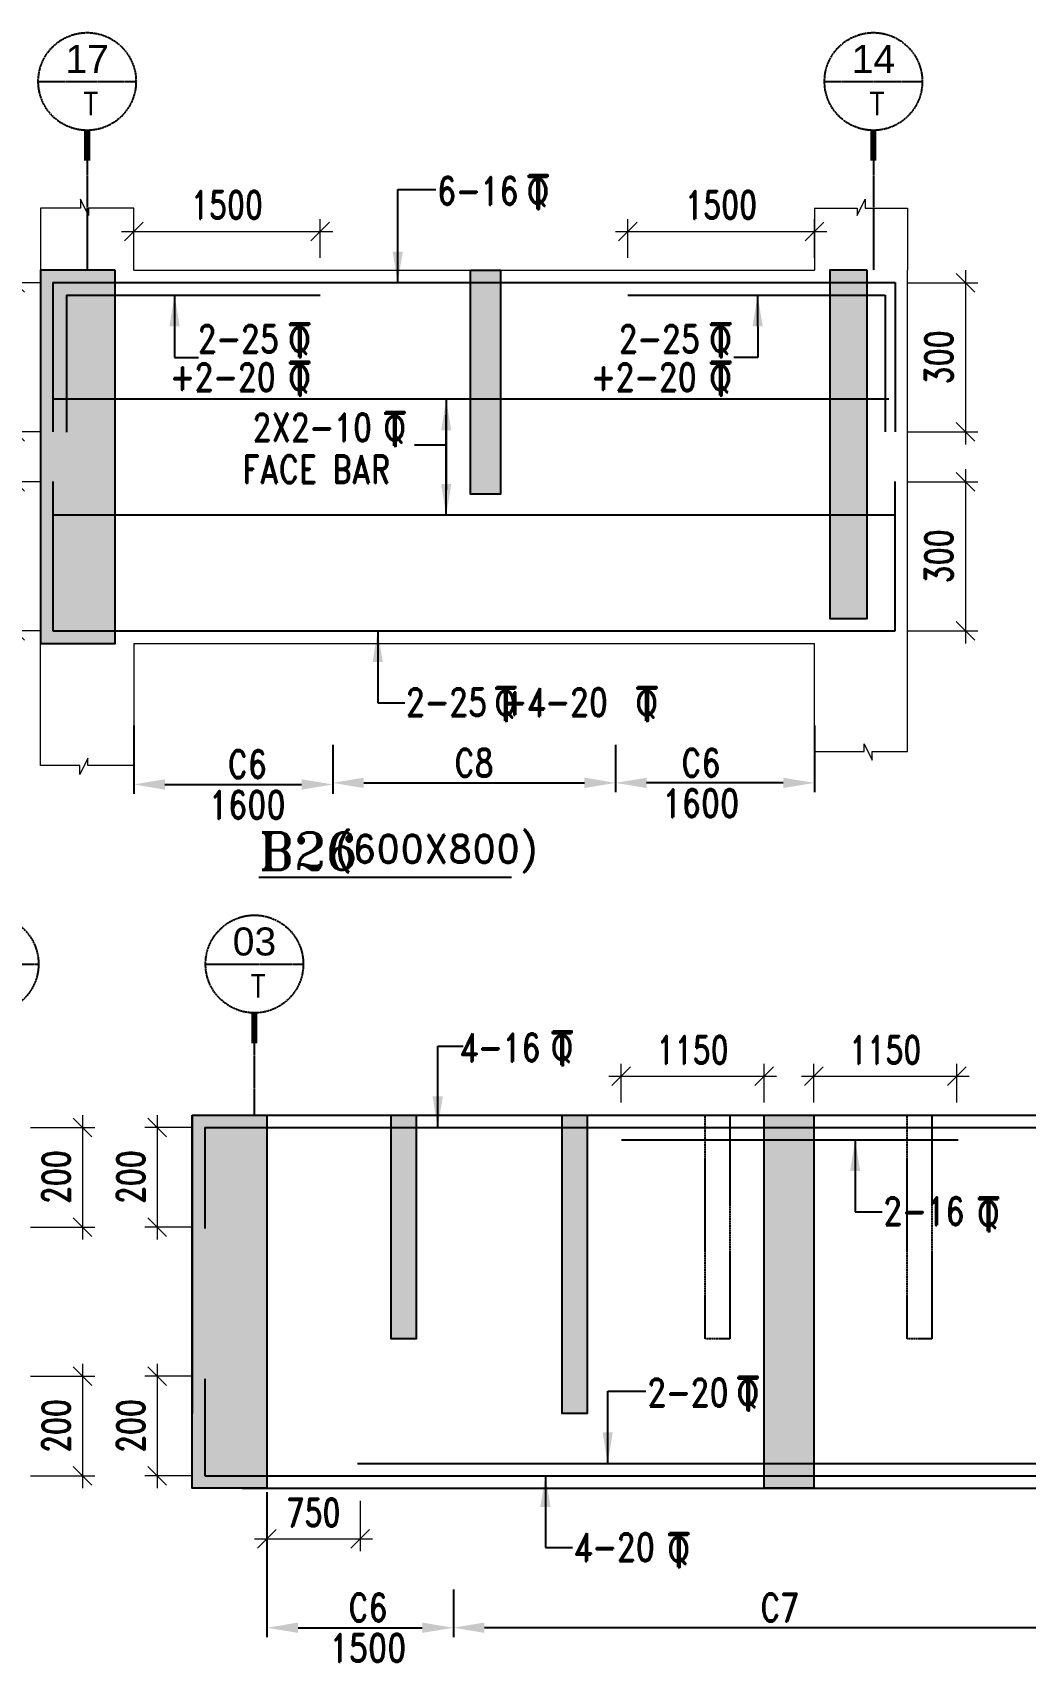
# Model space of a CAD drawing. Header units: millimetres. Extents: x 2061841 to 105821645, y -77612 to 48520811.
# Drawn here: x 2673720 to 2681706, y 15171 to 28305 of the extents above; entities that cross this region are included whole.
import ezdxf
from ezdxf.enums import TextEntityAlignment as Align

# ---------------------------------------------------------------- set-up
doc = ezdxf.new("R2010")
doc.units = ezdxf.units.MM
doc.header["$LTSCALE"] = 10
doc.header["$MEASUREMENT"] = 0
for name, pattern in [('$0$HIDDEN', [0.375, 0.25, -0.125]), ('BASEMENT COLUMN SETTING OUT-PART 2_R4$0$CENTER', [2, 1.25, -0.25, 0.25, -0.25]), ('CENTER', [2, 1.25, -0.25, 0.25, -0.25])]:
    doc.linetypes.add(name, pattern=pattern)
for name, color, linetype in [('A-Grid-Tower', 8, 'CENTER'), ('BASEMENT COLUMN SETTING OUT-PART 2_R4$0$A-GRID-MAIN', 2, 'BASEMENT COLUMN SETTING OUT-PART 2_R4$0$CENTER'), ('BEAM', 4, 'Continuous'), ('BEAM HATCH', 252, 'Continuous'), ('LEADER', 3, 'Continuous'), ('REIN', 1, 'Continuous'), ('SHEET', 7, 'Continuous'), ('VIN_BEAM', 4, 'Continuous')]:
    doc.layers.add(name, color=color, linetype=linetype)
doc.layers.add('TEXT', color=2, linetype='Continuous', lineweight=25)
doc.layers.add('VIN_SLAB DIMENSION', color=3, linetype='Continuous', lineweight=13)
doc.styles.add('200', font='romand.shx', dxfattribs={"width": 0.8, "height": 225})
doc.styles.add('BASEMENT COLUMN SETTING OUT-PART 2_R4$0$MAS-TXTL', font='arial.ttf', dxfattribs={"height": 200})
doc.styles.add('BASEMENT COLUMN SETTING OUT-PART 2_R4$0$MAS-TXTS', font='romans.shx', dxfattribs={"width": 0.8, "height": 180})
doc.styles.add('PK', font='romand.shx', dxfattribs={"width": 0.7, "height": 225})
doc.styles.add('PRP 100', font='romand.shx', dxfattribs={"width": 0.75})
doc.styles.add('RD', font='romand.shx', dxfattribs={"width": 0.9, "height": 225})
doc.styles.add('ROMAND', font='romand', dxfattribs={"height": 200})
doc.styles.add('RT', font='romant.shx', dxfattribs={"height": 250})
doc.dimstyles.new('dim', dxfattribs={"dimtxt": 225, "dimasz": 150, "dimexe": 100, "dimexo": 100, "dimgap": 100, "dimtad": 1, "dimdec": 0, "dimlfac": -1, "dimrnd": 5, "dimdsep": 46, "dimtxsty": 'PRP 100', "dimblk": 'OBLIQUE', "dimcen": 1.5, "dimdle": 100, "dimclrd": 3, "dimclre": 3, "dimclrt": 2, "dimadec": 0, "dimazin": 0, "dimtfac": 1, "dimtdec": 0, "dimtix": 1, "dimtmove": 0, "dimatfit": 3, "dimldrblk": 'OBLIQUE', "dimfxl": 200, "dimlwd": -1, "dimlwe": -1, "dimarcsym": 0})
doc.dimstyles.new('GR', dxfattribs={"dimtxt": 225, "dimasz": 100, "dimexe": 50, "dimexo": 50, "dimgap": 40, "dimtad": 1, "dimdec": 0, "dimzin": 0, "dimdsep": 46, "dimtxsty": 'RD', "dimblk1": 'OBLIQUE', "dimblk2": 'OBLIQUE', "dimsah": 1, "dimcen": 0, "dimdle": 100, "dimclrd": 3, "dimclre": 3, "dimclrt": 2, "dimadec": 0, "dimazin": 0, "dimtfac": 1, "dimtdec": 0, "dimtix": 1, "dimtmove": 0, "dimatfit": 3, "dimfxl": 1, "dimtolj": 1, "dimtzin": 0, "dimarcsym": 0})
doc.dimstyles.new('GR2', dxfattribs={"dimtxt": 225, "dimasz": 100, "dimexe": 75, "dimexo": 75, "dimgap": 50, "dimtad": 1, "dimdec": 0, "dimdsep": 46, "dimtxsty": '200', "dimblk1": 'OBLIQUE', "dimblk2": 'OBLIQUE', "dimsah": 1, "dimcen": 50, "dimdle": 75, "dimclrd": 3, "dimclre": 3, "dimclrt": 2, "dimadec": 0, "dimazin": 0, "dimtfac": 1, "dimtdec": 0, "dimtix": 1, "dimtmove": 0, "dimatfit": 3, "dimldrblk": 'OBLIQUE', "dimfxl": 1, "dimtolj": 1, "dimtzin": 0, "dimarcsym": 0})

# ---------------------------------------------------------------- blocks, each defined once
blk = doc.blocks.new('_Oblique')
at = {"color": 0, "linetype": 'ByBlock', "lineweight": -2}
blk.add_line((-0.5, -0.5), (0.5, 0.5), dxfattribs=at)
blk = doc.blocks.new('*D2192')
at = {"layer": 'Defpoints', "color": 0, "transparency": 16777216}
for p in [(2676034, 26707), (2674534, 26395, 0), (2676034, 26395, 0)]:
    blk.add_point(p, dxfattribs=at)
at = {"layer": 'VIN_SLAB DIMENSION', "color": 3, "transparency": 16777216}
for p, q in [((2674534, 26495), (2674534, 26807)), ((2676034, 26495), (2676034, 26807)), ((2674434, 26707), (2676134, 26707))]:
    blk.add_line(p, q, dxfattribs=at)
at = {"layer": 'VIN_SLAB DIMENSION', "color": 3, "transparency": 16777216, "xscale": 150, "yscale": 150, "zscale": 150, "rotation": 180}
blk.add_blockref('_Oblique', (2674534, 26707), dxfattribs=at)
at = {"layer": 'VIN_SLAB DIMENSION', "color": 3, "transparency": 16777216, "xscale": 150, "yscale": 150, "zscale": 150}
blk.add_blockref('_Oblique', (2676034, 26707), dxfattribs=at)
at = {"layer": 'VIN_SLAB DIMENSION', "color": 2, "transparency": 16777216, "insert": (2675284, 26920), "char_height": 225, "attachment_point": 5, "style": 'PRP 100'}
blk.add_mtext('1500', dxfattribs=at)
blk = doc.blocks.new('OBLIQUE')
blk = doc.blocks.new('A$C33BE299A')
at = {"layer": 'SHEET', "color": 4, "style": 'ROMAND'}
for s, height, p in [('T', 170, (-16.2, 0)), ('Q', 125, (-14.4, 26.9))]:
    blk.add_text(s, height=height, dxfattribs=at).set_placement(p)
blk = doc.blocks.new('*D2193')
at = {"layer": 'Defpoints', "color": 0, "transparency": 16777216}
for p in [(2680009, 26707), (2678509, 26395, 0), (2680009, 26395, 0)]:
    blk.add_point(p, dxfattribs=at)
at = {"layer": 'VIN_SLAB DIMENSION', "color": 3, "transparency": 16777216}
for p, q in [((2678509, 26495), (2678509, 26807)), ((2680009, 26495), (2680009, 26807)), ((2678409, 26707), (2680109, 26707))]:
    blk.add_line(p, q, dxfattribs=at)
at = {"layer": 'VIN_SLAB DIMENSION', "color": 3, "transparency": 16777216, "xscale": 150, "yscale": 150, "zscale": 150, "rotation": 180}
blk.add_blockref('_Oblique', (2678509, 26707), dxfattribs=at)
at = {"layer": 'VIN_SLAB DIMENSION', "color": 3, "transparency": 16777216, "xscale": 150, "yscale": 150, "zscale": 150}
blk.add_blockref('_Oblique', (2680009, 26707), dxfattribs=at)
at = {"layer": 'VIN_SLAB DIMENSION', "color": 2, "transparency": 16777216, "insert": (2679259, 26920), "char_height": 225, "attachment_point": 5, "style": 'PRP 100'}
blk.add_mtext('1500', dxfattribs=at)
blk = doc.blocks.new('*D2043')
at = {"layer": 'BEAM', "color": 3, "lineweight": -2, "transparency": 16777216}
for p, q in [((2674534, 22735), (2674534, 22186)), ((2676134, 22580), (2676134, 22186)), ((2674784, 22261), (2675884, 22261))]:
    blk.add_line(p, q, dxfattribs=at)
at = {"layer": 'BEAM', "color": 3, "transparency": 16777216}
for points in [[(2674784, 22303), (2674784, 22219), (2674534, 22261)], [(2675884, 22303), (2675884, 22219), (2676134, 22261)]]:
    blk.add_solid(points, dxfattribs=at)
at = {"layer": 'Defpoints', "color": 0, "transparency": 16777216}
for p in [(2674534, 22810, 0), (2676134, 22655, 0), (2676134, 22261)]:
    blk.add_point(p, dxfattribs=at)
at = {"layer": 'BEAM', "color": 2, "transparency": 16777216, "char_height": 225, "attachment_point": 5, "style": '200'}
for s, insert in [('\\A1;C6', (2675447, 22423)), ('\\A1;1600', (2675447, 22098))]:
    blk.add_mtext(s, dxfattribs=dict(at, insert=insert))
blk = doc.blocks.new('*D2044')
at = {"layer": 'BEAM', "color": 3, "lineweight": -2, "transparency": 16777216}
for p, q in [((2680009, 22735), (2680009, 22199)), ((2678409, 22580), (2678409, 22199)), ((2679759, 22274), (2678659, 22274))]:
    blk.add_line(p, q, dxfattribs=at)
at = {"layer": 'BEAM', "color": 3, "transparency": 16777216}
for points in [[(2678659, 22315), (2678659, 22232), (2678409, 22274)], [(2679759, 22315), (2679759, 22232), (2680009, 22274)]]:
    blk.add_solid(points, dxfattribs=at)
at = {"layer": 'Defpoints', "color": 0, "transparency": 16777216}
for p in [(2680009, 22810, 0), (2678409, 22655, 0), (2678409, 22274)]:
    blk.add_point(p, dxfattribs=at)
at = {"layer": 'BEAM', "color": 2, "transparency": 16777216, "char_height": 225, "attachment_point": 5, "style": '200'}
for s, insert in [('\\A1;C6', (2679096, 22436)), ('\\A1;1600', (2679096, 22111))]:
    blk.add_mtext(s, dxfattribs=dict(at, insert=insert))
blk = doc.blocks.new('*D2045')
at = {"layer": 'BEAM', "color": 3, "lineweight": -2, "transparency": 16777216}
for p, q in [((2676134, 22505), (2676134, 22199)), ((2678409, 22580), (2678409, 22199)), ((2676384, 22274), (2678159, 22274))]:
    blk.add_line(p, q, dxfattribs=at)
at = {"layer": 'BEAM', "color": 3, "transparency": 16777216}
for points in [[(2676384, 22316), (2676384, 22232), (2676134, 22274)], [(2678159, 22316), (2678159, 22232), (2678409, 22274)]]:
    blk.add_solid(points, dxfattribs=at)
at = {"layer": 'Defpoints', "color": 0, "transparency": 16777216}
for p in [(2678409, 22655, 14), (2676134, 22580), (2678409, 22274)]:
    blk.add_point(p, dxfattribs=at)
at = {"layer": 'BEAM', "color": 2, "transparency": 16777216, "insert": (2677271, 22436), "char_height": 225, "attachment_point": 5, "style": '200'}
blk.add_mtext('\\A1;C8', dxfattribs=at)
blk = doc.blocks.new('*D2063')
at = {"layer": 'Defpoints', "color": 0, "transparency": 16777216}
for p in [(2679605, 19915), (2678455, 19603, 0), (2679605, 19603, 0)]:
    blk.add_point(p, dxfattribs=at)
at = {"layer": 'VIN_SLAB DIMENSION', "color": 3, "transparency": 16777216}
for p, q in [((2678455, 19703), (2678455, 20015)), ((2679605, 19703), (2679605, 20015)), ((2678355, 19915), (2679705, 19915))]:
    blk.add_line(p, q, dxfattribs=at)
at = {"layer": 'VIN_SLAB DIMENSION', "color": 3, "transparency": 16777216, "xscale": 150, "yscale": 150, "zscale": 150, "rotation": 180}
blk.add_blockref('_Oblique', (2678455, 19915), dxfattribs=at)
at = {"layer": 'VIN_SLAB DIMENSION', "color": 3, "transparency": 16777216, "xscale": 150, "yscale": 150, "zscale": 150}
blk.add_blockref('_Oblique', (2679605, 19915), dxfattribs=at)
at = {"layer": 'VIN_SLAB DIMENSION', "color": 2, "transparency": 16777216, "insert": (2679030, 20127), "char_height": 225, "attachment_point": 5, "style": 'PRP 100'}
blk.add_mtext('1150', dxfattribs=at)
blk = doc.blocks.new('*D2064')
at = {"layer": 'Defpoints', "color": 0, "transparency": 16777216}
for p in [(2681155, 19915), (2680005, 19603, 0), (2681155, 19603, 0)]:
    blk.add_point(p, dxfattribs=at)
at = {"layer": 'VIN_SLAB DIMENSION', "color": 3, "transparency": 16777216}
for p, q in [((2680005, 19703), (2680005, 20015)), ((2681155, 19703), (2681155, 20015)), ((2679905, 19915), (2681255, 19915))]:
    blk.add_line(p, q, dxfattribs=at)
at = {"layer": 'VIN_SLAB DIMENSION', "color": 3, "transparency": 16777216, "xscale": 150, "yscale": 150, "zscale": 150, "rotation": 180}
blk.add_blockref('_Oblique', (2680005, 19915), dxfattribs=at)
at = {"layer": 'VIN_SLAB DIMENSION', "color": 3, "transparency": 16777216, "xscale": 150, "yscale": 150, "zscale": 150}
blk.add_blockref('_Oblique', (2681155, 19915), dxfattribs=at)
at = {"layer": 'VIN_SLAB DIMENSION', "color": 2, "transparency": 16777216, "insert": (2680580, 20127), "char_height": 225, "attachment_point": 5, "style": 'PRP 100'}
blk.add_mtext('1150', dxfattribs=at)
blk = doc.blocks.new('*D2065')
at = {"layer": 'BEAM', "color": 3, "lineweight": -2, "transparency": 16777216}
for p, q in [((2675605, 16572), (2675605, 15406)), ((2677105, 15788), (2677105, 15406)), ((2675855, 15481), (2676855, 15481))]:
    blk.add_line(p, q, dxfattribs=at)
at = {"layer": 'BEAM', "color": 3, "transparency": 16777216}
for points in [[(2675855, 15523), (2675855, 15440), (2675605, 15481)], [(2676855, 15523), (2676855, 15440), (2677105, 15481)]]:
    blk.add_solid(points, dxfattribs=at)
at = {"layer": 'Defpoints', "color": 0, "transparency": 16777216}
for p in [(2675605, 16647, 0), (2677105, 15863, 0), (2677105, 15481)]:
    blk.add_point(p, dxfattribs=at)
at = {"layer": 'BEAM', "color": 2, "transparency": 16777216, "char_height": 225, "attachment_point": 5, "style": '200'}
for s, insert in [('\\A1;C6', (2676418, 15644)), ('\\A1;1500', (2676418, 15319))]:
    blk.add_mtext(s, dxfattribs=dict(at, insert=insert))
blk = doc.blocks.new('*D2067')
at = {"layer": 'BEAM', "color": 3, "lineweight": -2, "transparency": 16777216}
for p, q in [((2682358, 15788), (2682358, 15407)), ((2677105, 15713), (2677105, 15407)), ((2677355, 15482), (2682108, 15482))]:
    blk.add_line(p, q, dxfattribs=at)
at = {"layer": 'BEAM', "color": 3, "transparency": 16777216}
for points in [[(2677355, 15523), (2677355, 15440), (2677105, 15482)], [(2682108, 15523), (2682108, 15440), (2682358, 15482)]]:
    blk.add_solid(points, dxfattribs=at)
at = {"layer": 'Defpoints', "color": 0, "transparency": 16777216}
for p in [(2677105, 15788), (2682358, 15863, 14), (2682358, 15482)]:
    blk.add_point(p, dxfattribs=at)
at = {"layer": 'BEAM', "color": 2, "transparency": 16777216, "insert": (2679731, 15644), "char_height": 225, "attachment_point": 5, "style": '200'}
blk.add_mtext('\\A1;C7', dxfattribs=at)
blk = doc.blocks.new('*D2008')
at = {"layer": 'Defpoints', "color": 0, "transparency": 16777216}
for p in [(2675605, 16603), (2676355, 16603), (2676355, 16196)]:
    blk.add_point(p, dxfattribs=at)
at = {"layer": 'VIN_SLAB DIMENSION', "color": 3, "transparency": 16777216}
for p, q in [((2675605, 16503), (2675605, 16096)), ((2676355, 16503), (2676355, 16096)), ((2675505, 16196), (2676455, 16196))]:
    blk.add_line(p, q, dxfattribs=at)
at = {"layer": 'VIN_SLAB DIMENSION', "color": 3, "transparency": 16777216, "xscale": 150, "yscale": 150, "zscale": 150, "rotation": 180}
blk.add_blockref('_Oblique', (2675605, 16196), dxfattribs=at)
at = {"layer": 'VIN_SLAB DIMENSION', "color": 3, "transparency": 16777216, "xscale": 150, "yscale": 150, "zscale": 150}
blk.add_blockref('_Oblique', (2676355, 16196), dxfattribs=at)
at = {"layer": 'VIN_SLAB DIMENSION', "color": 2, "transparency": 16777216, "insert": (2675980, 16408), "char_height": 225, "attachment_point": 5, "style": 'PRP 100'}
blk.add_mtext('750', dxfattribs=at)
blk = doc.blocks.new('BASEMENT COLUMN SETTING OUT-PART 2_R4$0$GRID TARGET1')
blk.add_wipeout([(393, -655), (392, -641), (392, -628), (390, -614), (389, -600), (387, -587), (384, -573), (381, -560), (377, -547), (373, -534), (369, -521), (364, -508), (359, -495), (353, -483), (347, -471), (340, -459), (333, -447), (325, -435), (318, -424), (309, -413), (301, -403), (292, -392), (282, -382), (273, -373), (263, -363), (252, -354), (242, -346), (231, -337), (220, -330), (208, -322), (196, -315), (184, -308), (172, -302), (160, -296), (147, -291), (134, -286), (121, -282), (108, -278), (95, -274), (82, -271), (68, -268), (55, -266), (41, -265), (27, -263), (14, -263), (0, -262), (-14, -263), (-27, -263), (-41, -265), (-55, -266), (-68, -268), (-82, -271), (-95, -274), (-108, -278), (-121, -282), (-134, -286), (-147, -291), (-160, -296), (-172, -302), (-184, -308), (-196, -315), (-208, -322), (-220, -330), (-231, -337), (-242, -346), (-252, -354), (-263, -363), (-273, -373), (-282, -382), (-292, -392), (-301, -403), (-309, -413), (-318, -424), (-325, -435), (-333, -447), (-340, -459), (-347, -471), (-353, -483), (-359, -495), (-364, -508), (-369, -521), (-373, -534), (-377, -547), (-381, -560), (-384, -573), (-387, -587), (-389, -600), (-390, -614), (-392, -628), (-392, -641), (-393, -655), (-392, -669), (-392, -682), (-390, -696), (-389, -710), (-387, -723), (-384, -737), (-381, -750), (-377, -763), (-373, -776), (-369, -789), (-364, -802), (-359, -815), (-353, -827), (-347, -839), (-340, -851), (-333, -863), (-325, -875), (-318, -886), (-309, -897), (-301, -907), (-292, -918), (-282, -928), (-273, -937), (-263, -947), (-252, -956), (-242, -964), (-231, -973), (-220, -981), (-208, -988), (-196, -995), (-184, -1002), (-172, -1008), (-160, -1014), (-147, -1019), (-134, -1024), (-121, -1028), (-108, -1032), (-95, -1036), (-82, -1039), (-68, -1042), (-55, -1044), (-41, -1046), (-27, -1047), (-14, -1047), (0, -1048), (14, -1047), (27, -1047), (41, -1046), (55, -1044), (68, -1042), (82, -1039), (95, -1036), (108, -1032), (121, -1028), (134, -1024), (147, -1019), (160, -1014), (172, -1008), (184, -1002), (196, -995), (208, -988), (220, -981), (231, -973), (242, -964), (252, -956), (263, -947), (273, -937), (282, -928), (292, -918), (301, -907), (309, -897), (318, -886), (325, -875), (333, -863), (340, -851), (347, -839), (353, -827), (359, -815), (364, -802), (369, -789), (373, -776), (377, -763), (381, -750), (384, -737), (387, -723), (389, -710), (390, -696), (392, -682), (392, -669)])
blk.add_line((-393, -655), (393, -655))
at = {"const_width": 48.8}
blk.add_lwpolyline([(0, -1048), (0, -1292)], dxfattribs=at)
blk.add_circle((0, -655), 393)
for tag, height, style, p in [('AS', 225, 'BASEMENT COLUMN SETTING OUT-PART 2_R4$0$MAS-TXTL', (0, -586)), ('REF', 180, 'BASEMENT COLUMN SETTING OUT-PART 2_R4$0$MAS-TXTS', (29, -925))]:
    blk.add_attdef(tag, text='', height=height, dxfattribs=dict(style=style)).set_placement(p, align=Align.CENTER)
blk = doc.blocks.new('*D1406')
at = {"layer": 'Defpoints', "color": 0, "transparency": 16777216}
for p in [(2673883, 26295), (2673581, 25095), (2673883, 25095)]:
    blk.add_point(p, dxfattribs=at)
at = {"layer": 'VIN_SLAB DIMENSION', "color": 3, "transparency": 16777216}
for p, q in [((2673783, 26295), (2673481, 26295)), ((2673581, 26395), (2673581, 24995)), ((2673783, 25095), (2673481, 25095))]:
    blk.add_line(p, q, dxfattribs=at)
at = {"layer": 'VIN_SLAB DIMENSION', "color": 3, "transparency": 16777216, "xscale": 150, "yscale": 150, "zscale": 150}
for p, rotation in [((2673581, 26295), 90), ((2673581, 25095), 270)]:
    blk.add_blockref('_Oblique', p, dxfattribs=dict(at, rotation=rotation))
at = {"layer": 'VIN_SLAB DIMENSION', "color": 2, "transparency": 16777216, "insert": (2673369, 25695), "char_height": 225, "attachment_point": 5, "rotation": 90, "style": 'PRP 100'}
blk.add_mtext('300', dxfattribs=at)
blk = doc.blocks.new('*D1407')
at = {"layer": 'Defpoints', "color": 0, "transparency": 16777216}
for p in [(2673883, 24695), (2673581, 23495), (2673883, 23495)]:
    blk.add_point(p, dxfattribs=at)
at = {"layer": 'VIN_SLAB DIMENSION', "color": 3, "transparency": 16777216}
for p, q in [((2673783, 24695), (2673481, 24695)), ((2673581, 24795), (2673581, 23395)), ((2673783, 23495), (2673481, 23495))]:
    blk.add_line(p, q, dxfattribs=at)
at = {"layer": 'VIN_SLAB DIMENSION', "color": 3, "transparency": 16777216, "xscale": 150, "yscale": 150, "zscale": 150}
for p, rotation in [((2673581, 24695), 90), ((2673581, 23495), 270)]:
    blk.add_blockref('_Oblique', p, dxfattribs=dict(at, rotation=rotation))
at = {"layer": 'VIN_SLAB DIMENSION', "color": 2, "transparency": 16777216, "insert": (2673369, 24095), "char_height": 225, "attachment_point": 5, "rotation": 90, "style": 'PRP 100'}
blk.add_mtext('300', dxfattribs=at)
blk = doc.blocks.new('*D1408')
at = {"layer": 'Defpoints', "color": 0, "transparency": 16777216}
for p in [(2680658, 26295), (2680658, 25095), (2681224, 25095)]:
    blk.add_point(p, dxfattribs=at)
at = {"layer": 'VIN_SLAB DIMENSION', "color": 3, "transparency": 16777216}
for p, q in [((2680758, 26295), (2681324, 26295)), ((2681224, 26395), (2681224, 24995)), ((2680758, 25095), (2681324, 25095))]:
    blk.add_line(p, q, dxfattribs=at)
at = {"layer": 'VIN_SLAB DIMENSION', "color": 3, "transparency": 16777216, "xscale": 150, "yscale": 150, "zscale": 150}
for p, rotation in [((2681224, 26295), 90), ((2681224, 25095), 270)]:
    blk.add_blockref('_Oblique', p, dxfattribs=dict(at, rotation=rotation))
at = {"layer": 'VIN_SLAB DIMENSION', "color": 2, "transparency": 16777216, "insert": (2681011, 25695), "char_height": 225, "attachment_point": 5, "rotation": 90, "style": 'PRP 100'}
blk.add_mtext('300', dxfattribs=at)
blk = doc.blocks.new('*D1409')
at = {"layer": 'Defpoints', "color": 0, "transparency": 16777216}
for p in [(2680658, 24695), (2680658, 23495), (2681224, 23495)]:
    blk.add_point(p, dxfattribs=at)
at = {"layer": 'VIN_SLAB DIMENSION', "color": 3, "transparency": 16777216}
for p, q in [((2680758, 24695), (2681324, 24695)), ((2681224, 24795), (2681224, 23395)), ((2680758, 23495), (2681324, 23495))]:
    blk.add_line(p, q, dxfattribs=at)
at = {"layer": 'VIN_SLAB DIMENSION', "color": 3, "transparency": 16777216, "xscale": 150, "yscale": 150, "zscale": 150}
for p, rotation in [((2681224, 24695), 90), ((2681224, 23495), 270)]:
    blk.add_blockref('_Oblique', p, dxfattribs=dict(at, rotation=rotation))
at = {"layer": 'VIN_SLAB DIMENSION', "color": 2, "transparency": 16777216, "insert": (2681011, 24095), "char_height": 225, "attachment_point": 5, "rotation": 90, "style": 'PRP 100'}
blk.add_mtext('300', dxfattribs=at)
blk = doc.blocks.new('*D1428')
at = {"layer": 'Defpoints', "color": 0, "transparency": 16777216}
for p in [(2673604, 19503, 52), (2673604, 18703, 51), (2674121, 18703)]:
    blk.add_point(p, dxfattribs=at)
at = {"layer": 'VIN_SLAB DIMENSION', "color": 3, "transparency": 16777216}
for p, q in [((2674121, 19603), (2674121, 18603)), ((2673704, 19503), (2674221, 19503)), ((2673704, 18703), (2674221, 18703))]:
    blk.add_line(p, q, dxfattribs=at)
at = {"layer": 'VIN_SLAB DIMENSION', "color": 3, "transparency": 16777216, "xscale": 150, "yscale": 150, "zscale": 150}
for p, rotation in [((2674121, 19503), 90), ((2674121, 18703), 270)]:
    blk.add_blockref('_Oblique', p, dxfattribs=dict(at, rotation=rotation))
at = {"layer": 'VIN_SLAB DIMENSION', "color": 2, "transparency": 16777216, "insert": (2673909, 19103), "char_height": 225, "attachment_point": 5, "rotation": 90, "style": 'PRP 100'}
blk.add_mtext('200', dxfattribs=at)
blk = doc.blocks.new('*D1429')
at = {"layer": 'Defpoints', "color": 0, "transparency": 16777216}
for p in [(2673604, 17503, 52), (2673604, 16703, 51), (2674121, 16703)]:
    blk.add_point(p, dxfattribs=at)
at = {"layer": 'VIN_SLAB DIMENSION', "color": 3, "transparency": 16777216}
for p, q in [((2674121, 17603), (2674121, 16603)), ((2673704, 17503), (2674221, 17503)), ((2673704, 16703), (2674221, 16703))]:
    blk.add_line(p, q, dxfattribs=at)
at = {"layer": 'VIN_SLAB DIMENSION', "color": 3, "transparency": 16777216, "xscale": 150, "yscale": 150, "zscale": 150}
for p, rotation in [((2674121, 17503), 90), ((2674121, 16703), 270)]:
    blk.add_blockref('_Oblique', p, dxfattribs=dict(at, rotation=rotation))
at = {"layer": 'VIN_SLAB DIMENSION', "color": 2, "transparency": 16777216, "insert": (2673909, 17103), "char_height": 225, "attachment_point": 5, "rotation": 90, "style": 'PRP 100'}
blk.add_mtext('200', dxfattribs=at)
blk = doc.blocks.new('*D1430')
at = {"layer": 'Defpoints', "color": 0, "transparency": 16777216}
for p in [(2675105, 19503, 52), (2674723, 18703), (2675105, 18703, 51)]:
    blk.add_point(p, dxfattribs=at)
at = {"layer": 'VIN_SLAB DIMENSION', "color": 3, "transparency": 16777216}
for p, q in [((2674723, 19603), (2674723, 18603)), ((2675005, 19503), (2674623, 19503)), ((2675005, 18703), (2674623, 18703))]:
    blk.add_line(p, q, dxfattribs=at)
at = {"layer": 'VIN_SLAB DIMENSION', "color": 3, "transparency": 16777216, "xscale": 150, "yscale": 150, "zscale": 150}
for p, rotation in [((2674723, 19503), 90), ((2674723, 18703), 270)]:
    blk.add_blockref('_Oblique', p, dxfattribs=dict(at, rotation=rotation))
at = {"layer": 'VIN_SLAB DIMENSION', "color": 2, "transparency": 16777216, "insert": (2674510, 19103), "char_height": 225, "attachment_point": 5, "rotation": 90, "style": 'PRP 100'}
blk.add_mtext('200', dxfattribs=at)
blk = doc.blocks.new('*D1431')
at = {"layer": 'Defpoints', "color": 0, "transparency": 16777216}
for p in [(2675105, 17503, 52), (2674723, 16703), (2675105, 16703, 51)]:
    blk.add_point(p, dxfattribs=at)
at = {"layer": 'VIN_SLAB DIMENSION', "color": 3, "transparency": 16777216}
for p, q in [((2674723, 17603), (2674723, 16603)), ((2675005, 17503), (2674623, 17503)), ((2675005, 16703), (2674623, 16703))]:
    blk.add_line(p, q, dxfattribs=at)
at = {"layer": 'VIN_SLAB DIMENSION', "color": 3, "transparency": 16777216, "xscale": 150, "yscale": 150, "zscale": 150}
for p, rotation in [((2674723, 17503), 90), ((2674723, 16703), 270)]:
    blk.add_blockref('_Oblique', p, dxfattribs=dict(at, rotation=rotation))
at = {"layer": 'VIN_SLAB DIMENSION', "color": 2, "transparency": 16777216, "insert": (2674510, 17103), "char_height": 225, "attachment_point": 5, "rotation": 90, "style": 'PRP 100'}
blk.add_mtext('200', dxfattribs=at)

msp = doc.modelspace()

# ---------------------------------------------------------------- hatches: boundary and pattern name
at = {"layer": 'BEAM HATCH'}
for points in [[(2674383.8, 26395.4), (2673783.8, 26395.4), (2673783.8, 23395.4), (2674383.8, 23395.4)], [(2677242.7, 26395.4), (2677483.8, 26395.4), (2677483.8, 24595.4), (2677242.7, 24595.4)], [(2680433.8, 26395.4), (2680133.8, 26395.4), (2680133.8, 23595.4), (2680433.8, 23595.4)], [(2675004.8, 19603.1), (2675604.8, 19603.1), (2675604.8, 16603.1), (2675004.8, 16603.1)], [(2676604.8, 19603.1), (2676804.8, 19603.1), (2676804.8, 17803.1), (2676604.8, 17803.1)], [(2677979.8, 19603.1), (2678179.8, 19603.1), (2678179.8, 17203.1), (2677979.8, 17203.1)], [(2679604.8, 19603.1), (2680004.8, 19603.1), (2680004.8, 16603.1), (2679604.8, 16603.1)]]:
    msp.add_hatch(color=252, dxfattribs=at).paths.add_polyline_path(points)

# ---------------------------------------------------------------- linework, layer by layer
at = {"layer": 'A-Grid-Tower', "color": 6}
for p, q in [((2674158.8, 27275.8, 0), (2674158.8, 26395.4, 0)), ((2680483.8, 27275.8, 0), (2680483.8, 26395.4, 0)), ((2675504.7, 19603.1, 103.1), (2675504.7, 20180.4, 103.1))]:
    msp.add_line(p, q, dxfattribs=at)
at = {"layer": 'BEAM', "lineweight": 13}
for p, q in [((2674106, 26966, 0), (2674106, 26895.4, 0)), ((2674169.2, 26834.4, 0), (2674106, 26966, 0)), ((2680353.2, 26834.4, -103.1), (2680416.3, 26966, -103.1)), ((2680416.3, 26966, -103.1), (2680416.3, 26895.4, -103.1)), ((2673783.8, 26895.4, 0), (2673783.8, 26395.4, 0)), ((2674106, 26895.4, 0), (2673783.8, 26895.4, 51.6)), ((2674169.2, 26895.4, 0), (2674169.2, 26834.4, 0)), ((2674533.8, 26895.4, 430), (2674169.2, 26895.4, 0)), ((2674533.8, 26395.4, 51.6), (2674533.8, 26895.4, 51.6)), ((2680008.8, 26895.4, -51.6), (2680008.8, 26395.4, -51.6)), ((2680008.8, 26895.4, -51.6), (2680353.2, 26895.4, -103.1)), ((2680353.2, 26895.4, -103.1), (2680353.2, 26834.4, -103.1)), ((2680416.3, 26895.4, -103.1), (2680758.8, 26895.4, 51.6)), ((2680758.8, 26895.4, 0), (2680758.8, 26395.4, 0)), ((2673783.8, 26395.4, 51.6), (2673783.8, 23395.4, 51.6)), ((2674533.8, 26395.4, 51.6), (2680008.8, 26395.4, -51.6)), ((2680758.8, 22526.4, 0), (2680758.8, 26395.4, 0)), ((2673783.8, 22412.5, 0), (2673783.8, 23395.4, 0)), ((2674533.8, 23395.4, 51.6), (2680008.8, 23395.4, -51.6)), ((2674533.8, 23395.4, 51.6), (2674533.8, 22412.5, 51.6)), ((2680008.8, 22526.4, -51.6), (2680008.8, 23395.4, -51.6)), ((2674163.6, 22473.4, 0), (2674100.5, 22341.8, 0)), ((2674163.6, 22412.5, 0), (2674163.6, 22473.4, 0)), ((2680008.8, 22526.4, -51.6), (2680410.6, 22526.4, -103.1)), ((2680410.6, 22526.4, -103.1), (2680410.6, 22587.3, -103.1)), ((2680410.6, 22587.3, -103.1), (2680473.7, 22455.7, -103.1)), ((2680473.7, 22526.4, -103.1), (2680758.8, 22526.4, 51.6)), ((2680473.7, 22455.7, -103.1), (2680473.7, 22526.4, -103.1)), ((2674100.5, 22412.5, 0), (2673783.8, 22412.5, 51.6)), ((2674100.5, 22341.8, 0), (2674100.5, 22412.5, 0)), ((2674533.8, 22412.5, 474.3), (2674163.6, 22412.5, 0))]:
    msp.add_line(p, q, dxfattribs=at)
at = {"layer": 'BEAM'}
for p, q in [((2675004.8, 19603.1, 103.1), (2675004.8, 17203.1, 103.1)), ((2675004.8, 19603.1, 103.1), (2684454.8, 19603.1, 103.1)), ((2675404.8, 16603.1, 103.1), (2683857.8, 16603.1, 103.1))]:
    msp.add_line(p, q, dxfattribs=at)
at = {"layer": 'BEAM', "elevation": 103.1}
for points in [[(2675004.8, 19603.1), (2675604.8, 19603.1), (2675604.8, 16603.1), (2675004.8, 16603.1)], [(2676604.8, 19603.1), (2676804.8, 19603.1), (2676804.8, 17803.1), (2676604.8, 17803.1)], [(2677979.8, 19603.1), (2678179.8, 19603.1), (2678179.8, 17203.1), (2677979.8, 17203.1)], [(2679604.8, 19603.1), (2680004.8, 19603.1), (2680004.8, 16603.1), (2679604.8, 16603.1)]]:
    msp.add_lwpolyline(points, close=True, dxfattribs=at)
at = {"layer": 'LEADER', "color": 3}
msp.add_line((2677047.2, 24988.7, 51.6), (2676793, 24988.7, 51.6), dxfattribs=at)
at = {"layer": 'REIN'}
for p, q in [((2673883, 26295.4, 51.6), (2677673.6, 26295.4, 51.6)), ((2673883, 26295.4, 103.1), (2673883, 25095.4, 103.1)), ((2677673.6, 26295.4, 51.6), (2680658.2, 26295.4, 0)), ((2680658.2, 26295.4, 51.6), (2680658.2, 25095.4, 51.6)), ((2673993.5, 26195.4, 103.1), (2676033.8, 26195.4, 51.6)), ((2673993.5, 26195.4, 103.1), (2673993.5, 25093.6, 103.1)), ((2678508.8, 26195.4, -51.6), (2680577, 26195.4, 51.6)), ((2680577, 26195.4, 51.6), (2680577, 25095.4, 51.6)), ((2673883, 25362.1, 53.3), (2680608.1, 25362.1, 0)), ((2673883, 24695.4, 103.1), (2673883, 23495.4, 103.1)), ((2680658.2, 23495.4, 51.6), (2680658.2, 24695.4, 51.6)), ((2673883, 24428.7, 103.1), (2680658.2, 24428.7, 51.6)), ((2673883, 23495.4, 103.1), (2680658.2, 23495.4, 51.6)), ((2675104.8, 19503.1, 103.1), (2684384, 19503.1, 103.1)), ((2675104.8, 19503.1, 103.1), (2675104.8, 18690, 103.1)), ((2678456.3, 19403.1, 103.1), (2681166.7, 19403.1, 103.1)), ((2675104.8, 17482, 103.1), (2675104.8, 16703.1, 103.1)), ((2675104.8, 16703.1, 103.1), (2684377.5, 16703.1, 103.1)), ((2676334.1, 16803.1, 108.7), (2683112.3, 16803.1, 154.7))]:
    msp.add_line(p, q, dxfattribs=at)
at = {"layer": 'VIN_BEAM', "elevation": 0}
for points in [[(2674383.8, 26395.4), (2673783.8, 26395.4), (2673783.8, 23395.4), (2674383.8, 23395.4)], [(2677242.7, 26395.4), (2677483.8, 26395.4), (2677483.8, 24595.4), (2677242.7, 24595.4)], [(2680433.8, 26395.4), (2680133.8, 26395.4), (2680133.8, 23595.4), (2680433.8, 23595.4)]]:
    msp.add_lwpolyline(points, close=True, dxfattribs=at)
at = {"layer": 'VIN_BEAM', "linetype": '$0$HIDDEN', "elevation": 103.1}
for points in [[(2679129.8, 19603.1), (2679329.8, 19603.1), (2679329.8, 17803.1), (2679129.8, 17803.1)], [(2680754.7, 19603.1), (2680954.7, 19603.1), (2680954.7, 17803.1), (2680754.7, 17803.1)]]:
    msp.add_lwpolyline(points, close=True, dxfattribs=at)

# ---------------------------------------------------------------- block references
at = {"layer": 'BASEMENT COLUMN SETTING OUT-PART 2_R4$0$A-GRID-MAIN', "color": 240, "true_color": 0xed1f24}
msp.add_blockref('BASEMENT COLUMN SETTING OUT-PART 2_R4$0$GRID TARGET1', (2673374.7, 21472.2, 103.1), dxfattribs=at).add_auto_attribs({'REF': 'T', 'AS': '07'})
at = {"layer": 'TEXT', "color": 1, "xscale": 1.600000001490116, "yscale": 1.600000001490116, "zscale": 1.600000001490116}
for p in [(2677713.2, 26887.2, 243709.9), (2675795.8, 25695.9, 243709.9), (2679182.5, 25695.9, 243709.9), (2675795.8, 25387.7, 243709.9), (2679182.5, 25387.7, 243709.9), (2676561.4, 24983.1, 243709.9), (2677453.2, 22772.4, 243709.9), (2678588.9, 22772.4, 243709.9), (2679402.3, 17226.8, 243813)]:
    msp.add_blockref('A$C33BE299A', p, dxfattribs=at)
at = {"layer": 'TEXT', "color": 2, "xscale": 1.600000001490116, "yscale": 1.600000001490116, "zscale": 1.600000001490116}
for p in [(2677907, 20003.2, 243761.1), (2681336.5, 18668.5, 243761.1), (2678844.9, 15968.5, 243761.1)]:
    msp.add_blockref('A$C33BE299A', p, dxfattribs=at)

# ---------------------------------------------------------------- texts
at = {"layer": 'TEXT', "color": 2, "style": 'PK', "width": 0.8}
for s, p in [('6-16', (2676974.4, 26920.6, 51.4)), ('2-25', (2675046.6, 25731.9, 51.6)), ('2-25', (2678433.3, 25731.9, 51.6)), ('+2-20', (2674828.3, 25423.6, 51.6)), ('+2-20', (2678215, 25423.6, 51.6)), ('2X2-10', (2675487.2, 25019.7, 51.6)), ('FACE BAR', (2675407.2, 24683.5, 51.6)), ('4-16', (2677151.2, 20033.4, 102.9)), ('2-20', (2678663.4, 17260.2, 154.5))]:
    msp.add_text(s, height=225, dxfattribs=at).set_placement(p)
for s, p in [('2-25 +4-20', (2676721.2, 22809.8, 51.6)), ('2-16', (2680561.9, 18717.5, 103.1)), ('4-20', (2678070.4, 16017.5, 103.1))]:
    msp.add_text(s, height=225, rotation=0, dxfattribs=at).set_placement(p)
at = {"layer": 'TEXT', "color": 1, "style": 'RT'}
msp.add_text('%%UB26      ', height=300, dxfattribs=at).set_placement((2676555.5, 21725.2, 51.6), align=Align.MIDDLE_CENTER)
at = {"layer": 'TEXT', "color": 2, "style": 'RD'}
msp.add_text('(600X800)', height=225, dxfattribs=at).set_placement((2676156.7, 21631.2, 51.6))

# ---------------------------------------------------------------- dimensions: what is measured, and where the dimension line sits
at = {"layer": 'BEAM'}
for base, p1, p2, text, picture, middle in [((2676133.8, 22260.9, 51.6), (2674533.8, 22810.1, 51.6), (2676133.8, 22655.1, 51.6), 'C6\\X1600', '*D2043', (2675446.6, 22260.9, 51.6)), ((2677104.8, 15481.3, 103.2), (2675604.8, 16646.8, 103.2), (2677104.8, 15862.7, 103.2), 'C6\\X1500', '*D2065', (2676417.5, 15481.3, 103.2))]:
    dim = msp.add_linear_dim(base=base, p1=p1, p2=p2, text=text, dimstyle='GR2', override={"dimasz": 250, "dimtxsty": '200', "dimldrblk": 'OBLIQUE'}, dxfattribs=at)
    dim.commit()
    dim.dimension.update_dxf_attribs({"geometry": picture, "text_midpoint": middle, "dimtype": 160})
dim = msp.add_linear_dim(base=(2678408.8, 22273.6, -51.6), p1=(2680008.8, 22810.4, -51.6), p2=(2678408.8, 22655.1, -51.6), angle=180, text='C6\\X1600', dimstyle='GR2', override={"dimasz": 250, "dimtxsty": '200', "dimldrblk": 'OBLIQUE'}, dxfattribs=at)
dim.commit()
dim.dimension.update_dxf_attribs({"geometry": '*D2044', "text_midpoint": (2679096, 22273.6, -51.6), "dimtype": 160})
for base, p1, p2, text, picture, middle in [((2678408.8, 22274, 51.6), (2676133.8, 22580.1, 51.6), (2678408.8, 22655.1, 65.6), 'C8', '*D2045', (2677271.3, 22436.5, 51.6)), ((2682357.8, 15481.7, 103.2), (2677104.8, 15787.7, 103.2), (2682357.8, 15862.7, 117.2), 'C7', '*D2067', (2679731.3, 15644.2, 103.2))]:
    dim = msp.add_linear_dim(base=base, p1=p1, p2=p2, text=text, dimstyle='GR2', override={"dimasz": 250, "dimtxsty": '200', "dimldrblk": 'OBLIQUE'}, dxfattribs=at)
    dim.commit()
    dim.dimension.update_dxf_attribs({"geometry": picture, "text_midpoint": middle})
at = {"layer": 'VIN_SLAB DIMENSION'}
for base, p1, p2, picture, middle in [((2676033.8, 26707.1, 51.6), (2674533.8, 26395.4, 51.6), (2676033.8, 26395.4, 51.6), '*D2192', (2675283.8, 26919.6, 51.6)), ((2680008.8, 26707.1, -51.6), (2678508.8, 26395.4, -51.6), (2680008.8, 26395.4, -51.6), '*D2193', (2679258.8, 26919.6, -51.6)), ((2679604.8, 19914.7, 103.1), (2678454.8, 19603.1, 103.1), (2679604.8, 19603.1, 103.1), '*D2063', (2679029.8, 20127.2, 103.1)), ((2681154.8, 19914.7, 103.1), (2680004.8, 19603.1, 103.1), (2681154.8, 19603.1, 103.1), '*D2064', (2680579.8, 20127.2, 103.1))]:
    dim = msp.add_linear_dim(base=base, p1=p1, p2=p2, dimstyle='dim', dxfattribs=at)
    dim.commit()
    dim.dimension.update_dxf_attribs({"geometry": picture, "text_midpoint": middle})
for base, p1, p2, picture, middle in [((2673581.4, 25095.4, 103.1), (2673883, 26295.4, 103.1), (2673883, 25095.4, 103.1), '*D1406', (2673368.9, 25695.4, 103.1)), ((2681223.6, 25095.4, 51.6), (2680658.2, 26295.4, 51.6), (2680658.2, 25095.4, 51.6), '*D1408', (2681011.1, 25695.4, 51.6)), ((2673581.4, 23495.4, 103.1), (2673883, 24695.4, 103.1), (2673883, 23495.4, 103.1), '*D1407', (2673368.9, 24095.4, 103.1)), ((2681223.6, 23495.4, 51.6), (2680658.2, 24695.4, 51.6), (2680658.2, 23495.4, 51.6), '*D1409', (2681011.1, 24095.4, 51.6))]:
    dim = msp.add_linear_dim(base=base, p1=p1, p2=p2, angle=90, text='300', dimstyle='dim', override={"dimtxsty": 'PRP 100', "dimldrblk": 'OBLIQUE'}, dxfattribs=at)
    dim.commit()
    dim.dimension.update_dxf_attribs({"geometry": picture, "text_midpoint": middle})
for base, p1, p2, picture, middle in [((2674121.4, 18703.1, 103.1), (2673603.9, 19503.1, 154.7), (2673603.9, 18703.1, 154.3), '*D1428', (2673908.9, 19103.1, 103.1)), ((2674722.9, 18703.1, 103.1), (2675104.8, 19503.1, 154.7), (2675104.8, 18703.1, 154.3), '*D1430', (2674510.4, 19103.1, 103.1)), ((2674121.4, 16703.1, 103.1), (2673603.9, 17503.1, 154.7), (2673603.9, 16703.1, 154.3), '*D1429', (2673908.9, 17103.1, 103.1)), ((2674722.9, 16703.1, 103.1), (2675104.8, 17503.1, 154.7), (2675104.8, 16703.1, 154.3), '*D1431', (2674510.4, 17103.1, 103.1))]:
    dim = msp.add_linear_dim(base=base, p1=p1, p2=p2, angle=90, text='200', dimstyle='dim', dxfattribs=at)
    dim.commit()
    dim.dimension.update_dxf_attribs({"geometry": picture, "text_midpoint": middle})
dim = msp.add_linear_dim(base=(2676354.8, 16195.5, 103.1), p1=(2675604.8, 16603.1, 103.1), p2=(2676354.8, 16603.1, 103.1), dimstyle='dim', override={"dimtxsty": 'PRP 100', "dimldrblk": 'OBLIQUE'}, dxfattribs=at)
dim.commit()
dim.dimension.update_dxf_attribs({"geometry": '*D2008', "text_midpoint": (2675979.8, 16408, 103.1)})

# ---------------------------------------------------------------- leaders
at = {"layer": 'LEADER', "color": 3}
for points in [[(2676657.1, 26295.1, 51.6), (2676657.1, 27043.2, 51.6), (2676964.5, 27043.2, 51.6)], [(2674861.9, 26195.4, 51.6), (2674861.9, 25692.6, 51.6), (2675053.8, 25692.6, 51.6)], [(2679552.2, 26195.4, 51.6), (2679552.8, 25692.6, 51.6), (2679360.8, 25692.6, 51.6)], [(2677047.2, 25356.9, 51.6), (2677047.2, 24626.1, 51.6)], [(2677047.2, 24426.9, 51.6), (2677047.2, 25229.8, 51.6)], [(2676496.2, 23495.4, 51.6), (2676496.2, 22918.2, 51.6), (2676714.3, 22918.2, 51.6)], [(2676978.8, 19502.7, 103.1), (2676978.8, 20156, 103.1), (2677184.4, 20156, 103.1)], [(2680336.9, 19403.1, 103.1), (2680336.9, 18825.9, 103.1), (2680555, 18825.9, 103.1)], [(2678346.3, 16803.1, 154.7), (2678346.1, 17382.8, 154.7), (2678653.6, 17382.8, 154.7)], [(2677845.4, 16703.1, 103.1), (2677845.4, 16125.9, 103.1), (2678063.5, 16125.9, 103.1)]]:
    msp.add_leader(points, dimstyle='GR', override={"dimasz": 250}, dxfattribs=at)

# ---------------------------------------------------------------- next in the draw order: block references
at = {"layer": 'BASEMENT COLUMN SETTING OUT-PART 2_R4$0$A-GRID-MAIN', "color": 240, "true_color": 0xed1f24}
for p, values in [((2674158.8, 28567.6, 0), {'REF': 'T', 'AS': '17'}), ((2680483.8, 28567.6, 0), {'REF': 'T', 'AS': '14'}), ((2675504.7, 21472.2, 103.1), {'REF': 'T', 'AS': '03'})]:
    msp.add_blockref('BASEMENT COLUMN SETTING OUT-PART 2_R4$0$GRID TARGET1', p, dxfattribs=at).add_auto_attribs(values)

doc.saveas('drawing.dxf')
